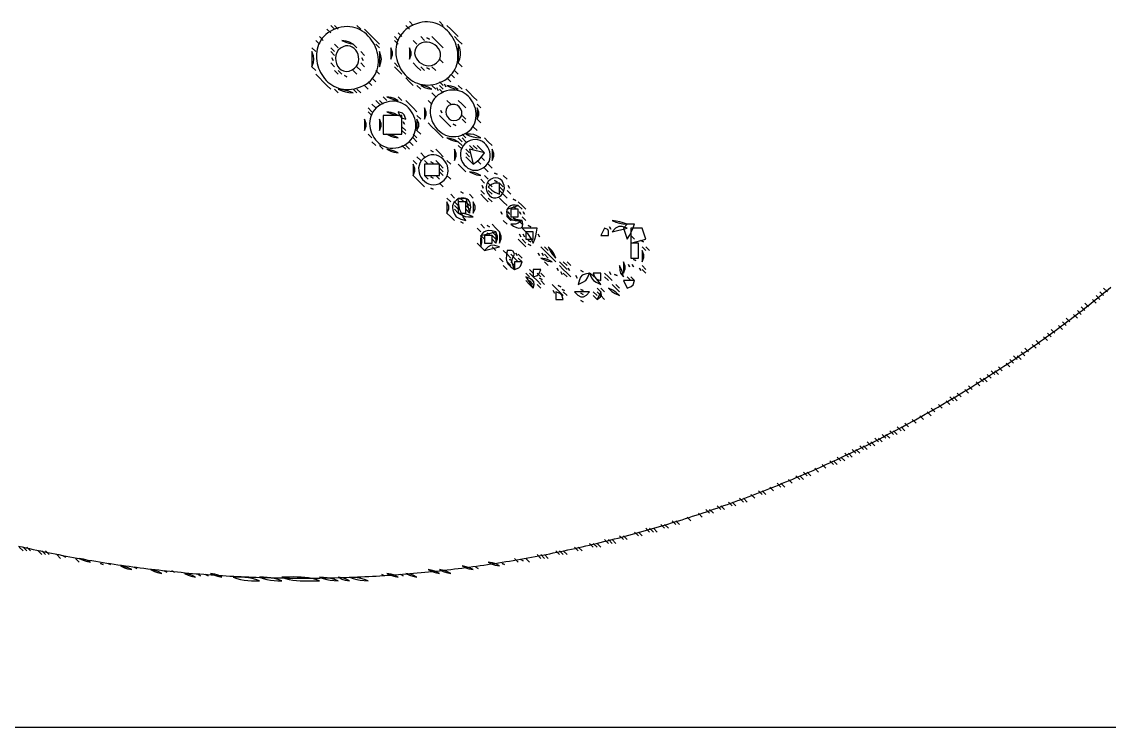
# Model space of a CAD drawing. Extents: x 0 to 750, y 0 to 750.
# Drawn here: x 305.7 to 595.5, y 0 to 188 of the extents above; entities that cross this region are included whole.
import ezdxf

# ---------------------------------------------------------------- set-up
doc = ezdxf.new("R2010")
doc.units = 0
for name, color, linetype in [('C18', 18, 'CONTINUOUS'), ('C19', 19, 'CONTINUOUS'), ('C250', 250, 'CONTINUOUS'), ('C251', 251, 'CONTINUOUS'), ('C252', 252, 'CONTINUOUS'), ('C253', 253, 'CONTINUOUS'), ('C254', 254, 'CONTINUOUS'), ('C27', 27, 'CONTINUOUS'), ('C28', 28, 'CONTINUOUS'), ('C29', 29, 'CONTINUOUS'), ('C37', 37, 'CONTINUOUS'), ('C39', 39, 'CONTINUOUS'), ('C47', 47, 'CONTINUOUS'), ('C49', 49, 'CONTINUOUS'), ('C59', 59, 'CONTINUOUS'), ('C7', 7, 'CONTINUOUS')]:
    doc.layers.add(name, color=color, linetype=linetype)

msp = doc.modelspace()

# ---------------------------------------------------------------- linework, layer by layer
at = {"layer": 'C18'}
for points in [[(417, 171), (418, 170), (417, 171)], [(429, 131), (429, 129), (431, 129), (431, 131), (429, 131)]]:
    msp.add_lwpolyline(points, dxfattribs=at)
at = {"layer": 'C19'}
for points in [[(439, 135), (437.9644, 134.3026), (437.2478, 134.0402), (436, 134), (436.743, 133.5002), (437.4892, 133.1579), (438.1736, 133.007), (438.7317, 133.0818), (439.0986, 133.4161), (439.2096, 134.0442), (439, 135)], [(450, 122), (451, 121), (450, 122)]]:
    msp.add_lwpolyline(points, dxfattribs=at)
at = {"layer": 'C250'}
for points in [[(405, 184), (406, 183), (405, 184)], [(413.666656, 183.666672), (414.3333, 183.3333), (413.6666, 183.6666)], [(383, 181), (384, 180), (383, 181)], [(388, 180), (389, 179), (388, 180)], [(401, 180), (401, 176), (401.3994, 177.1198), (401.5326, 178), (401.3994, 178.8801), (401, 180)], [(404, 181), (404, 178), (404.464, 179.123), (404.464, 179.8769), (404, 181)], [(388, 177), (389, 176), (388, 177)], [(396.333344, 178.333328), (396.6666, 177.6666), (396.3333, 178.3333)], [(417, 178), (418, 177), (417, 178)], [(384, 174), (385, 173), (384, 174)], [(394, 175), (395, 174), (394, 175)], [(405, 176), (406, 175), (405, 176)], [(412, 176), (413, 175), (412, 176)], [(421, 175), (422, 174), (421, 175)], [(418.333344, 171.333328), (418.6666, 170.6666), (418.3333, 171.3333)], [(395, 170), (396, 169), (395, 170)], [(397, 171), (398, 170), (397, 171)], [(411, 171), (412, 170), (411, 171)], [(415, 171), (416, 170), (415, 171)], [(415, 169), (416, 168), (415, 169)], [(422, 171), (423, 170), (422, 171)], [(399, 166), (400, 165), (399, 166)], [(406, 168), (407, 167), (406, 168)], [(408, 167), (409, 166), (408, 167)], [(420.26004, 165.940582), (419.5158, 165.655), (419.0174, 165.1877), (418.7458, 164.5955), (418.6821, 163.9356), (418.8073, 163.2651), (419.1026, 162.6409), (419.5491, 162.1204), (420.1276, 161.7604), (420.8195, 161.6181), (421.6057, 161.7507), (422.3097, 162.1442), (422.7467, 162.6946), (422.9396, 163.3423), (422.9116, 164.0279), (422.6854, 164.6918), (422.2842, 165.2745), (421.7309, 165.7165), (421.0485, 165.9583), (420.26, 165.9405)], [(419, 167), (420, 166), (419, 167)], [(403, 164), (404.01, 163.4922), (404.8544, 163.2187), (406, 163), (404.9899, 163.5077), (404.1454, 163.7812), (403, 164)], [(410, 165), (411, 164), (410, 165)], [(411, 163), (412, 162), (411, 163)], [(397, 162), (397, 159), (397.464, 160.123), (397.464, 160.8769), (397, 162)], [(401, 162), (401, 159), (401.464, 160.123), (401.464, 160.8769), (401, 162)], [(407, 160), (408, 159), (407, 160)], [(426, 160), (427, 159), (426, 160)], [(427, 162), (428, 161), (427, 162)], [(403, 158), (404.01, 157.4922), (404.8544, 157.2187), (406, 157), (404.9898, 157.5077), (404.1454, 157.7812), (403, 158)], [(429, 157), (430, 156), (429, 157)], [(403, 154), (404.01, 153.4922), (404.8544, 153.2187), (406, 153), (404.9899, 153.5077), (404.1454, 153.7812), (403, 154)], [(409, 156), (410, 155), (409, 156)], [(414.666656, 153.666672), (415.3333, 153.3333), (414.6666, 153.6666)], [(421, 154), (421, 151), (421.464, 152.123), (421.464, 152.8769), (421, 154)], [(428, 154), (429, 153), (428, 154)], [(430, 156), (431, 155), (430, 156)], [(410, 151), (411, 150), (410, 151)], [(424, 153), (425, 152), (424, 153)], [(427, 151), (428, 150), (427, 151)], [(428, 152), (429, 151), (428, 152)], [(423, 149), (424, 148), (423, 149)], [(425, 148), (426.01, 147.4922), (426.8544, 147.2187), (428, 147), (426.9899, 147.5077), (426.1455, 147.7812), (425, 148)], [(410, 147), (411, 146), (410, 147)], [(428, 146), (429, 145), (428, 146)], [(430, 145), (431, 144), (430, 145)], [(430, 144), (430.97, 143.1021), (431.7917, 142.5566), (433, 142), (433, 145), (431.7521, 144.9597), (431.0355, 144.6973), (430, 144)], [(431.666656, 147.666672), (432.3333, 147.3333), (431.6666, 147.6666)], [(414.666656, 143.666672), (415.3333, 143.3333), (414.6666, 143.6666)], [(422.666656, 142.666672), (423.3333, 142.3333), (422.6666, 142.6666)], [(435, 143), (436, 142), (435, 143)], [(420, 142), (421, 141), (420, 142)], [(425, 142), (426, 141), (425, 142)], [(429, 141), (430, 140), (429, 141)], [(434, 140), (435, 139), (434, 140)], [(424, 139), (425, 138), (424, 139)], [(433.333344, 137.333328), (433.6666, 136.6666), (433.3333, 137.3333)], [(431, 134), (432, 133), (431, 134)], [(462.333344, 133.333328), (462.6666, 132.6666), (462.3333, 133.3333)], [(427, 133), (428, 132), (427, 133)], [(431, 131), (432, 130), (431, 131)], [(472, 128), (473, 127), (472, 128)], [(433, 125), (434, 124), (433, 125)], [(434, 127), (435, 126), (434, 127)], [(435.666656, 124.666664), (436.3333, 124.3333), (435.6666, 124.6666)], [(436, 126), (437, 125), (436, 126)], [(447, 125), (448, 124), (447, 125)], [(468.666656, 124.666664), (469.3333, 124.3333), (468.6666, 124.6666)], [(434, 123), (435, 122), (434, 123)], [(436, 124), (437, 123), (436, 124)], [(441, 122), (442, 121), (441, 122)], [(445, 124), (446, 123), (445, 124)], [(448.333344, 122.333336), (448.6666, 121.6666), (448.3333, 122.3333)], [(450, 123), (451, 122), (450, 123)], [(471, 122), (472, 121), (471, 122)], [(440, 121), (441, 120), (440, 121)], [(440, 119), (441, 118), (440, 119)], [(444, 121), (445, 120), (444, 121)], [(444, 119), (445, 118), (444, 119)], [(453.333344, 120.333336), (453.6666, 119.6666), (453.3333, 120.3333)], [(463.666656, 120.666664), (464.3333, 120.3333), (463.6666, 120.6666)], [(466, 119), (467, 117), (468.124, 117.3973), (468.6025, 117.8758), (469, 119), (466, 119)], [(441, 118), (442, 117), (441, 118)], [(443, 118), (444, 117), (443, 118)], [(450, 116), (451, 115), (450, 116)], [(462, 117), (462.97, 116.1021), (463.7917, 115.5566), (465, 115), (464.0298, 115.8977), (463.2082, 116.4432), (462, 117)], [(464, 118), (465, 117), (464, 118)], [(593, 116), (594, 115), (593, 116)], [(458, 115), (459, 114), (458, 115)], [(588, 112), (589, 111), (588, 112)], [(580, 106), (581, 105), (580, 106)], [(576, 103), (577, 102), (576, 103)], [(558, 91), (559, 90), (558, 91)], [(548, 85), (549, 84), (548, 85)], [(539, 80), (540, 79), (539, 80)], [(541, 81), (542, 80), (541, 81)], [(521, 71), (522, 70), (521, 71)], [(512, 67), (513, 66), (512, 67)], [(507, 65), (508, 64), (507, 65)], [(497, 61), (498, 60), (497, 61)], [(502, 63), (503, 62), (502, 63)], [(494, 60), (495, 59), (494, 60)], [(476, 54), (477, 53), (476, 54)], [(479, 55), (480, 54), (479, 55)], [(461, 50), (462, 49), (461, 50)], [(465, 51), (466, 50), (465, 51)], [(469, 52), (470, 51), (469, 52)], [(307, 48), (308, 47), (307, 48)], [(448, 47), (449, 46), (448, 47)], [(457, 49), (458, 48), (457, 49)], [(316.666656, 45.666668), (317.3333, 45.3333), (316.6666, 45.6666)], [(321, 45), (322.01, 44.4921), (322.8544, 44.2187), (324, 44), (322.9899, 44.5077), (322.1455, 44.7812), (321, 45)], [(430, 44), (431.01, 43.4921), (431.8544, 43.2187), (433, 43), (431.9899, 43.5077), (431.1454, 43.7812), (430, 44)], [(437, 45), (438, 44), (437, 45)], [(443, 46), (444, 45), (443, 46)], [(335.666656, 42.666668), (336.3333, 42.3333), (335.6666, 42.6666)], [(343.666656, 41.666668), (344.3333, 41.3333), (343.6666, 41.6666)], [(354.666656, 40.666668), (355.3333, 40.3333), (354.6666, 40.6666)], [(403, 41), (404.01, 40.4921), (404.8544, 40.2187), (406, 40), (404.9899, 40.5077), (404.1454, 40.7812), (403, 41)], [(423, 43), (424.01, 42.4921), (424.8544, 42.2187), (426, 42), (424.9899, 42.5077), (424.1454, 42.7812), (423, 43)]]:
    msp.add_lwpolyline(points, dxfattribs=at)
at = {"layer": 'C251'}
for points in [[(397, 186), (398, 185), (397, 186)], [(409, 188), (410, 187), (409, 188)], [(419, 187), (420, 186), (419, 187)], [(420, 186), (421, 185), (420, 186)], [(384, 183), (385, 182), (384, 183)], [(412, 184), (413, 183), (412, 184)], [(409, 181), (409, 178), (409.464, 179.123), (409.464, 179.8769), (409, 181)], [(417, 182), (418, 181), (417, 182)], [(415, 176), (416, 175), (415, 176)], [(420, 174), (421, 173), (420, 174)], [(399, 173), (400, 172), (399, 173)], [(409, 172), (410, 171), (409, 172)], [(419, 173), (420, 172), (419, 173)], [(387, 171), (388, 170), (387, 171)], [(389, 170), (390, 169), (389, 170)], [(424, 170), (425, 169), (424, 170)], [(403, 168), (404.01, 167.4922), (404.8544, 167.2187), (406, 167), (404.9899, 167.5077), (404.1454, 167.7812), (403, 168)], [(409, 166), (410, 165), (409, 166)], [(426, 168), (427, 167), (426, 168)], [(427, 166), (428, 165), (427, 166)], [(417.333344, 164.333328), (417.6666, 163.6666), (417.3333, 164.3333)], [(414, 161), (415, 160), (414, 161)], [(420.666656, 160.666672), (421.3333, 160.3333), (420.6666, 160.6666)], [(417, 158), (418, 157), (417, 158)], [(425, 155), (426, 154), (425, 155)], [(427, 155), (428, 154), (427, 155)], [(431, 154), (431, 151), (431.464, 152.123), (431.464, 152.8769), (431, 154)], [(424, 152), (425, 151), (424, 152)], [(425, 151), (426, 150), (425, 151)], [(429, 149), (430, 148), (429, 149)], [(430, 150), (431, 149), (430, 150)], [(430, 143), (431, 142), (430, 143)], [(433, 144), (434, 143), (433, 144)], [(435.333344, 144.333328), (435.6666, 143.6666), (435.3333, 144.3333)], [(421, 140), (422, 139), (421, 140)], [(422, 140), (422, 137), (424, 137), (424, 140), (422, 140)], [(435.333344, 137.333328), (435.6666, 136.6666), (435.3333, 137.3333)], [(436, 138), (436, 136), (438, 136), (438, 138), (436, 138)], [(440.666656, 133.666672), (441.3333, 133.3333), (440.6666, 133.6666)], [(443.333344, 131.333328), (443.6666, 130.6666), (443.3333, 131.3333)], [(468, 131), (469, 130), (468, 131)], [(428, 128), (429, 127), (428, 128)], [(431, 128), (432, 127), (431, 128)], [(470.666656, 129.666672), (471.3333, 129.3333), (470.6666, 129.6666)], [(437, 125), (438, 124), (437, 125)], [(443.333344, 126.333336), (443.6666, 125.6666), (443.3333, 126.3333)], [(446, 126), (447, 125), (446, 126)], [(471, 127), (471, 124), (471.464, 125.123), (471.464, 125.8769), (471, 127)], [(442, 122), (442, 120), (443.124, 120.3973), (443.6025, 120.8758), (444, 122), (442, 122)], [(449, 124), (450, 123), (449, 124)], [(465, 123), (465.0333, 121.7283), (465.2679, 121.0112), (466, 120), (465.7812, 121.1455), (465.5077, 121.9899), (465, 123)], [(451, 121), (452, 120), (451, 121)], [(454.666656, 121.666664), (455.3333, 121.3333), (454.6666, 121.6666)], [(457, 121), (457.5494, 119.7617), (458.0408, 119.0408), (458.7617, 118.5494), (460, 118), (459.2705, 118.928), (458.6324, 119.6324), (457.928, 120.2705), (457, 121)], [(461, 120), (462, 119), (461, 120)], [(462.333344, 121.333336), (462.6666, 120.6666), (462.3333, 121.3333)], [(448, 116), (448, 114), (450, 114), (449.6025, 115.124), (449.1241, 115.6025), (448, 116)], [(449.666656, 116.666664), (450.3333, 116.3333), (449.6666, 116.6666)], [(453, 116), (453.864, 115.1298), (454.632, 114.6947), (455.3679, 114.6947), (456.1359, 115.1298), (457, 116), (453, 116)], [(460, 115), (461, 114), (460, 115)], [(592, 115), (593, 114), (592, 115)], [(587, 111), (588, 110), (587, 111)], [(583, 108), (584, 107), (583, 108)], [(579, 105), (580, 104), (579, 105)], [(572, 100), (573, 99), (572, 100)], [(566, 96), (567, 95), (566, 96)], [(569, 98), (570, 97), (569, 98)], [(563, 94), (564, 93), (563, 94)], [(560, 92), (561, 91), (560, 92)], [(555, 89), (556, 88), (555, 89)], [(550, 86), (551, 85), (550, 86)], [(543, 82), (544, 81), (543, 82)], [(519, 70), (520, 69), (519, 70)], [(517, 69), (518, 68), (517, 69)], [(505, 64), (506, 63), (505, 64)], [(510, 66), (511, 65), (510, 66)], [(500, 62), (501, 61), (500, 62)], [(489, 58), (490, 57), (489, 58)], [(483, 56), (484, 55), (483, 56)], [(486, 57), (487, 56), (486, 57)], [(473, 53), (474, 52), (473, 53)], [(462, 50), (463, 49), (462, 50)], [(311, 47), (312, 46), (311, 47)], [(453, 48), (454, 47), (453, 48)], [(352.666656, 40.666668), (353.3333, 40.3333), (352.6666, 40.6666)], [(369, 40), (370.0005, 39.6256), (370.9669, 39.3626), (371.9247, 39.1898), (372.8992, 39.0859), (373.9158, 39.0297), (375, 39), (373.9994, 39.3743), (373.033, 39.6372), (372.0752, 39.81), (371.1007, 39.9139), (370.0841, 39.9702), (369, 40)], [(375, 40), (375.9564, 39.6494), (376.9268, 39.3863), (377.9096, 39.1986), (378.9031, 39.0746), (379.9057, 39.0023), (380.9159, 38.9698), (381.932, 38.9652), (382.9524, 38.9766), (383.9756, 38.9922), (385, 39), (384.0435, 39.3505), (383.073, 39.6136), (382.0903, 39.8012), (381.0968, 39.9252), (380.0941, 39.9975), (379.0839, 40.03), (378.0678, 40.0346), (377.0474, 40.0232), (376.0242, 40.0077), (375, 40)], [(385, 40), (386.0107, 39.6052), (386.9585, 39.3366), (387.901, 39.1654), (388.8956, 39.0628), (390, 39), (388.9892, 39.3946), (388.0414, 39.6632), (387.0989, 39.8344), (386.1043, 39.9371), (385, 40)]]:
    msp.add_lwpolyline(points, dxfattribs=at)
at = {"layer": 'C252'}
for points in [[(387, 186), (388, 185), (387, 186)], [(389, 187), (390, 186), (389, 187)], [(395, 187), (396, 186), (395, 187)], [(391, 183), (392.01, 182.4921), (392.8545, 182.2186), (394, 182), (392.9899, 182.5077), (392.1454, 182.7812), (391, 183)], [(399, 184), (400, 183), (399, 184)], [(415, 184), (416, 183), (415, 184)], [(383, 180), (383, 176), (383.3994, 177.1198), (383.5326, 178), (383.3994, 178.8801), (383, 180)], [(396, 180), (397, 179), (396, 180)], [(396, 177), (397, 176), (396, 177)], [(410, 177), (411, 176), (410, 177)], [(400, 175), (401, 174), (400, 175)], [(398, 172), (399, 171), (398, 172)], [(412, 171), (413.01, 170.4921), (413.8545, 170.2186), (415, 170), (413.9899, 170.5077), (413.1454, 170.7812), (412, 171)], [(419, 171), (420.01, 170.4922), (420.8544, 170.2187), (422, 170), (420.9899, 170.5077), (420.1454, 170.7812), (419, 171)], [(414, 167), (415, 166), (414, 167)], [(422, 167), (423, 166), (422, 167)], [(423, 166), (424, 165), (423, 166)], [(417, 163), (418, 162), (417, 163)], [(427, 165), (427, 162), (427.464, 163.123), (427.464, 163.8769), (427, 165)], [(411, 162), (411, 159), (411.464, 160.123), (411.464, 160.8769), (411, 162)], [(419, 161), (420, 160), (419, 161)], [(398, 158), (399, 157), (398, 158)], [(423, 158), (424, 157), (423, 158)], [(401, 155), (402, 154), (401, 155)], [(424, 154), (425, 153), (424, 154)], [(425, 154), (426, 150), (426.9281, 150.7294), (427.6324, 151.3675), (428.2705, 152.0718), (429, 153), (425, 154)], [(412, 153), (413, 152), (412, 153)], [(416, 151), (417, 150), (416, 151)], [(419, 151), (420, 150), (419, 151)], [(417, 149), (418, 148), (417, 149)], [(412, 145), (413, 144), (412, 145)], [(419, 147), (420, 146), (419, 147)], [(429, 147), (430, 146), (429, 147)], [(433, 145), (434, 144), (433, 145)], [(424, 140), (425, 139), (424, 140)], [(426, 140), (426, 137), (426.464, 138.123), (426.464, 138.8769), (426, 140)], [(433, 141), (434, 140), (433, 141)], [(421, 138), (422, 137), (421, 138)], [(436.666656, 138.666672), (437.3333, 138.3333), (436.6666, 138.6666)], [(429.666656, 133.666672), (430.3333, 133.3333), (429.6666, 133.6666)], [(439, 136), (440, 135), (439, 136)], [(428, 131), (429, 130), (428, 131)], [(432, 133), (433, 132), (432, 133)], [(438.333344, 131.333328), (438.6666, 130.6666), (438.3333, 131.3333)], [(427, 129), (428, 128), (427, 129)], [(431, 130), (432, 129), (431, 130)], [(440.666656, 128.666672), (441.3333, 128.3333), (440.6666, 128.6666)], [(444, 128), (445, 127), (444, 128)], [(471, 128), (472, 127), (471, 128)], [(435, 126), (436, 125), (435, 126)], [(438, 126), (439, 125), (438, 126)], [(445, 126), (446, 125), (445, 126)], [(435, 124), (436, 123), (435, 124)], [(450, 124), (451, 123), (450, 124)], [(467.333344, 123.333336), (467.6666, 122.6666), (467.3333, 123.3333)], [(470.333344, 122.333336), (470.6666, 121.6666), (470.3333, 122.3333)], [(440, 120), (442, 117), (442.2518, 117.9958), (442.1722, 118.6728), (441.7668, 119.1518), (441.0409, 119.5539), (440, 120)], [(442, 120), (443, 119), (442, 120)], [(443.666656, 119.666664), (444.3333, 119.3333), (443.6666, 119.6666)], [(454, 118), (455.2381, 118.5494), (455.959, 119.0408), (456.4504, 119.7617), (457, 121), (455.8264, 120.7296), (455.0615, 120.4163), (454.5835, 119.9382), (454.2702, 119.1734), (454, 118)], [(461, 121), (462, 120), (461, 121)], [(462, 120), (463, 119), (462, 120)], [(467, 120), (468, 119), (467, 120)], [(447, 118), (448, 117), (447, 118)], [(458, 116), (459, 115), (458, 116)], [(459, 117), (460, 116), (459, 117)], [(463, 118), (464, 117), (463, 118)], [(454.666656, 113.666664), (455.3333, 113.3333), (454.6666, 113.6666)], [(575, 102), (576, 101), (575, 102)], [(552, 87), (553, 86), (552, 87)], [(545, 83), (546, 82), (545, 83)], [(532, 76), (533, 75), (532, 76)], [(528, 74), (529, 73), (528, 74)], [(530, 75), (531, 74), (530, 75)], [(515, 68), (516, 67), (515, 68)], [(508, 65), (509, 64), (508, 65)], [(503, 63), (504, 62), (503, 63)], [(492, 59), (493, 58), (492, 59)], [(495, 60), (496, 59), (495, 60)], [(477, 54), (478, 53), (477, 54)], [(480, 55), (481, 54), (480, 55)], [(466, 51), (467, 50), (466, 51)], [(470, 52), (471, 51), (470, 52)], [(306, 48), (307, 47), (306, 48)], [(449, 47), (450, 46), (449, 47)], [(454, 48), (455, 47), (454, 48)], [(458, 49), (459, 48), (458, 49)], [(326.666656, 43.666668), (327.3333, 43.3333), (326.6666, 43.6666)], [(438.666656, 44.666668), (439.3333, 44.3333), (438.6666, 44.6666)], [(444, 46), (445, 45), (444, 46)], [(406.666656, 40.666668), (407.3333, 40.3333), (406.6666, 40.6666)], [(417, 42), (418.01, 41.4921), (418.8544, 41.2187), (420, 41), (418.99, 41.5077), (418.1455, 41.7812), (417, 42)], [(390, 40), (391.01, 39.4921), (391.8544, 39.2187), (393, 39), (391.9899, 39.5077), (391.1454, 39.7812), (390, 40)]]:
    msp.add_lwpolyline(points, dxfattribs=at)
at = {"layer": 'C253'}
for points in [[(408, 187), (409, 186), (408, 187)], [(417, 188), (418, 187), (417, 188)], [(385, 184), (386, 183), (385, 184)], [(398, 185), (399, 184), (398, 185)], [(405, 183), (406, 182), (405, 183)], [(406, 185), (407, 184), (406, 185)], [(410, 183), (411, 182), (410, 183)], [(389, 182), (390, 181), (389, 182)], [(390.599518, 180.929016), (390.0114, 180.3844), (389.6031, 179.7439), (389.3632, 179.0383), (389.2802, 178.2982), (389.3425, 177.5541), (389.5389, 176.8368), (389.8577, 176.1767), (390.2875, 175.6047), (390.8168, 175.1512), (391.4343, 174.8469), (392.1284, 174.7225), (392.8876, 174.8086), (393.7006, 175.1358), (394.3585, 175.587), (394.8555, 176.1156), (395.2019, 176.7023), (395.4076, 177.3281), (395.4829, 177.9738), (395.4379, 178.6204), (395.2827, 179.2487), (395.0275, 179.8396), (394.6823, 180.3741), (394.2573, 180.833), (393.7627, 181.1971), (393.2086, 181.4475), (392.605, 181.565), (391.9623, 181.5305), (391.2903, 181.3248), (390.5995, 180.929)], [(400, 182), (401, 181), (400, 182)], [(411.607239, 181.953705), (410.9973, 181.3904), (410.5985, 180.7841), (410.3923, 180.1526), (410.3602, 179.5135), (410.484, 178.8845), (410.7451, 178.2831), (411.1251, 177.7271), (411.6058, 177.2341), (412.1685, 176.8219), (412.795, 176.5079), (413.4668, 176.31), (414.1656, 176.2457), (414.8728, 176.3328), (415.5701, 176.5889), (416.2392, 177.0316)], [(416.2391, 177.0316), (416.8082, 177.6311), (417.1537, 178.2677), (417.2968, 178.9226), (417.2588, 179.5769), (417.0611, 180.2118), (416.7249, 180.8086), (416.2715, 181.3484), (415.7223, 181.8125), (415.0985, 182.1821), (414.4215, 182.4382), (413.7126, 182.5623), (412.993, 182.5354), (412.2841, 182.3388), (411.6072, 181.9537)], [(422, 182), (422, 177), (422.3983, 178.1047), (422.5975, 179.0523), (422.5975, 179.9475), (422.3983, 180.8952), (422, 182)], [(405, 177), (406, 176), (405, 177)], [(389, 175), (390, 174), (389, 175)], [(406, 175), (407, 174), (406, 175)], [(411, 176), (412, 175), (411, 176)], [(385, 173), (386, 172), (385, 173)], [(386, 172), (387, 171), (386, 172)], [(391.666656, 173.666672), (392.3333, 173.3333), (391.6666, 173.6666)], [(417, 172), (418, 171), (417, 172)], [(394, 170), (395, 169), (394, 170)], [(425, 169), (426, 168), (425, 169)], [(401, 167), (402, 166), (401, 167)], [(398, 164), (399, 163), (398, 164)], [(406, 164), (406.3973, 162.8758), (406.8758, 162.3973), (408, 162), (407.6025, 163.124), (407.1241, 163.6025), (406, 164)], [(415, 160), (416, 159), (415, 160)], [(423, 162), (424, 161), (423, 162)], [(416, 159), (417, 158), (416, 159)], [(407, 155), (408, 154), (407, 155)], [(411, 152), (412, 151), (411, 152)], [(417, 153), (418, 152), (417, 153)], [(410, 150), (410, 147), (410.464, 148.123), (410.464, 148.8769), (410, 150)], [(413, 150), (413, 147), (417, 147), (417, 150), (413, 150)], [(411, 146), (412, 145), (411, 146)], [(416, 147), (417, 146), (416, 147)], [(417, 145), (418, 144), (417, 145)], [(431.666656, 145.666672), (432.3333, 145.3333), (431.6666, 145.6666)], [(428, 143), (429, 142), (428, 143)], [(419, 140), (419, 137), (419.464, 138.123), (419.464, 138.8769), (419, 140)], [(422.666656, 140.666672), (423.3333, 140.3333), (422.6666, 140.6666)], [(434, 142), (435, 141), (434, 142)], [(424, 138), (425, 137), (424, 138)], [(438.333344, 137.333328), (438.6666, 136.6666), (438.3333, 137.3333)], [(439, 139), (440, 138), (439, 139)], [(436.666656, 135.666672), (437.3333, 135.3333), (436.6666, 135.6666)], [(438, 135), (439, 134), (438, 135)], [(431, 132), (432, 131), (431, 132)], [(446, 128), (446.5566, 126.7917), (447.1021, 125.97), (448, 125), (447.4432, 126.2082), (446.8978, 127.0298), (446, 128)], [(444, 125), (445.01, 124.4921), (445.8544, 124.2187), (447, 124), (445.9899, 124.5077), (445.1454, 124.7812), (444, 125)], [(444.333344, 126.333336), (444.6666, 125.6666), (444.3333, 126.3333)], [(437, 124), (437, 122), (438.124, 122.3973), (438.6025, 122.8758), (439, 124), (437, 124)], [(449.333344, 121.333336), (449.6666, 120.6666), (449.3333, 121.3333)], [(458, 121), (458.3973, 119.8758), (458.8758, 119.3973), (460, 119), (460, 121), (458, 121)], [(447.333344, 116.333336), (447.6666, 115.6666), (447.3333, 116.3333)], [(460, 116), (459, 114), (459.9075, 114.6599), (460.1955, 115.1167), (460, 116)], [(464, 117), (465, 116), (464, 117)], [(454.666656, 115.666664), (455.3333, 115.3333), (454.6666, 115.6666)], [(591, 114), (592, 113), (591, 114)], [(586, 110), (587, 109), (586, 110)], [(582, 107), (583, 106), (582, 107)], [(578, 104), (579, 103), (578, 104)], [(568, 97), (569, 96), (568, 97)], [(565, 95), (566, 94), (565, 95)], [(557, 90), (558, 89), (557, 90)], [(547, 84), (548, 83), (547, 84)], [(538, 79), (539, 78), (538, 79)], [(534, 77), (535, 76), (534, 77)], [(536, 78), (537, 77), (536, 78)], [(526, 73), (527, 72), (526, 73)], [(522, 71), (523, 70), (522, 71)], [(524, 72), (525, 71), (524, 72)], [(513, 67), (514, 66), (513, 67)], [(498, 61), (499, 60), (498, 61)], [(474, 53), (475, 52), (474, 53)], [(463, 50), (464, 49), (463, 50)], [(310, 47), (311, 46), (310, 47)], [(450, 47), (451, 46), (450, 47)], [(315, 46), (316, 45), (315, 46)], [(320, 45), (321, 44), (320, 45)], [(433.666656, 43.666668), (434.3333, 43.3333), (433.6666, 43.6666)], [(445, 46), (446, 45), (445, 46)], [(332, 43), (333.01, 42.4921), (333.8544, 42.2187), (335, 42), (333.9899, 42.5077), (333.1454, 42.7812), (332, 43)], [(340, 42), (341.01, 41.4921), (341.8544, 41.2187), (343, 41), (341.9899, 41.5077), (341.1454, 41.7812), (340, 42)], [(349, 41), (350.01, 40.4921), (350.8544, 40.2187), (352, 40), (350.9899, 40.5077), (350.1454, 40.7812), (349, 41)], [(408, 41), (409.01, 40.4921), (409.8544, 40.2187), (411, 40), (409.99, 40.5077), (409.1455, 40.7812), (408, 41)], [(426.666656, 42.666668), (427.3333, 42.3333), (426.6666, 42.6666)], [(362, 40), (362.9883, 39.6355), (363.9624, 39.3744), (364.933, 39.1989), (365.9112, 39.0914), (366.9077, 39.0341), (367.9337, 39.0096), (369, 39), (368.0115, 39.3643), (367.0374, 39.6255), (366.0667, 39.8009), (365.0886, 39.9085), (364.0921, 39.9657), (363.0661, 39.9903), (362, 40)]]:
    msp.add_lwpolyline(points, dxfattribs=at)
at = {"layer": 'C254'}
for points in [[(421, 184), (422, 183), (421, 184)], [(388, 181), (389, 180), (388, 181)], [(408, 173), (409, 172), (408, 173)], [(390, 170), (391.0233, 169.58), (391.9327, 169.3091), (392.8758, 169.1336), (394, 169), (392.9765, 169.4198), (392.0671, 169.6908), (391.1241, 169.8663), (390, 170)], [(417, 170), (418, 169), (417, 170)], [(407, 159), (408, 158), (407, 159)], [(410, 158), (411, 157), (410, 158)], [(422, 155), (423, 154), (422, 155)], [(413, 151), (414, 150), (413, 151)], [(417, 150), (418, 149), (417, 150)], [(417, 148), (418, 147), (417, 148)], [(413, 147), (414, 146), (413, 147)], [(428.333344, 144.333328), (428.6666, 143.6666), (428.3333, 144.3333)], [(433, 143), (434, 142), (433, 143)], [(430, 141), (431, 140), (430, 141)], [(438, 140), (439, 139), (438, 140)], [(422, 137), (423.0659, 136.3941), (423.8747, 136.0888), (424.7462, 135.989), (426, 136), (424.9766, 136.4198), (424.0672, 136.6908), (423.1241, 136.8663), (422, 137)], [(439, 133), (439.7712, 132.2328), (440.4243, 131.5111), (440.9919, 130.773), (441.5063, 129.9566), (442, 129), (442.4199, 130.0233), (442.6908, 130.9327), (442.8663, 131.8757), (443, 133), (439, 133)], [(439.333344, 131.333328), (439.6666, 130.6666), (439.3333, 131.3333)], [(429, 127), (433, 128), (431.7091, 128.3933), (430.7591, 128.4024), (429.9296, 127.9603), (429, 127)], [(440.666656, 129.666672), (441.3333, 129.3333), (440.6666, 129.6666)], [(445, 128), (446, 127), (445, 128)], [(437.333344, 126.333336), (437.6666, 125.6666), (437.3333, 126.3333)], [(438, 125), (439, 124), (438, 125)], [(449, 123), (450, 122), (449, 123)], [(451.333344, 122.333336), (451.6666, 121.6666), (451.3333, 122.3333)], [(441, 121), (442, 120), (441, 121)], [(441, 119), (442, 118), (441, 119)], [(443, 121), (444, 120), (443, 121)], [(443, 119), (444, 118), (443, 119)], [(450, 121), (451, 120), (450, 121)], [(448.666656, 117.666664), (449.3333, 117.3333), (448.6666, 117.6666)], [(449, 116), (450, 115), (449, 116)], [(571, 99), (572, 98), (571, 99)], [(562, 93), (563, 92), (562, 93)], [(554, 88), (555, 87), (554, 88)], [(540, 80), (541, 79), (540, 80)], [(305, 48), (306, 47), (305, 48)], [(459, 49), (460, 48), (459, 49)], [(440, 45), (441, 44), (440, 45)], [(393, 40), (394.0107, 39.6052), (394.9585, 39.3366), (395.9009, 39.1654), (396.8956, 39.0628), (398, 39), (396.9892, 39.3946), (396.0414, 39.6632), (395.0989, 39.8344), (394.1043, 39.9371), (393, 40)]]:
    msp.add_lwpolyline(points, dxfattribs=at)
at = {"layer": 'C27'}
for points in [[(394, 182), (395, 181), (394, 182)], [(402, 168), (403, 167), (402, 168)], [(408, 155), (409, 154), (408, 155)], [(416, 154), (417, 153), (416, 154)], [(466, 124), (466, 121), (466.464, 122.123), (466.464, 122.8769), (466, 124)], [(471, 123), (472, 122), (471, 123)], [(468, 120), (469, 119), (468, 120)], [(594, 117), (595, 116), (594, 117)], [(514, 68), (515, 67), (514, 68)], [(491, 59), (492, 58), (491, 59)], [(472, 53), (473, 52), (472, 53)]]:
    msp.add_lwpolyline(points, dxfattribs=at)
at = {"layer": 'C28'}
for points in [[(422, 157), (423, 156), (422, 157)], [(440, 132), (440, 130), (442, 130), (442, 132), (440, 132)], [(448, 117), (449, 116), (448, 117)]]:
    msp.add_lwpolyline(points, dxfattribs=at)
at = {"layer": 'C29'}
msp.add_lwpolyline([(422.666656, 134.666672), (423.3333, 134.3333), (422.6666, 134.6666)], dxfattribs=at)
at = {"layer": 'C37'}
for points in [[(388, 187), (389, 186), (388, 187)], [(400, 183), (401, 182), (400, 183)], [(383, 176), (384, 175), (383, 176)], [(416.333344, 170.333328), (416.6666, 169.6666), (416.3333, 170.3333)], [(400, 167), (401, 166), (400, 167)], [(402, 163), (402, 158), (407, 158), (407, 163), (402, 163)], [(413, 165), (413, 162), (413.464, 163.123), (413.464, 163.8769), (413, 165)], [(423, 163), (424, 162), (423, 163)], [(418, 162), (419, 161), (418, 162)], [(410, 157), (411, 156), (410, 157)], [(411, 159), (412, 158), (411, 159)], [(422, 156), (423, 155), (422, 156)], [(426, 155), (427, 154), (426, 155)], [(414.666656, 150.666672), (415.3333, 150.3333), (414.6666, 150.6666)], [(419, 141), (420, 140), (419, 141)], [(428, 142), (429, 141), (428, 142)], [(436.666656, 140.666672), (437.3333, 140.3333), (436.6666, 140.6666)], [(428, 134), (429, 133), (428, 134)], [(463, 135), (464.0233, 134.58), (464.9328, 134.3091), (465.8758, 134.1336), (467, 134), (465.9765, 134.4198), (465.0671, 134.6908), (464.1241, 134.8663), (463, 135)], [(467, 134), (466, 133), (467, 130), (467.6131, 130.9863), (468.1182, 131.9311), (468.5641, 132.9103), (469, 134), (467, 134)], [(433, 132), (433, 129), (433.464, 130.123), (433.464, 130.8769), (433, 132)], [(438, 130), (439, 129), (438, 130)], [(439, 129), (440, 128), (439, 129)], [(451, 124), (452, 123), (451, 124)], [(468.333344, 123.333336), (468.6666, 122.6666), (468.3333, 123.3333)], [(304.7923, 48.2502), (305.7657, 48.0297), (306.7399, 47.8122), (307.7147, 47.5975), (308.6903, 47.3856), (309.6666, 47.1767), (310.6436, 46.9705), (311.6213, 46.7673), (312.5997, 46.567), (313.5787, 46.3695), (314.5584, 46.1748), (315.5387, 45.9831), (316.5197, 45.7942), (317.5012, 45.6082), (318.4834, 45.4251), (319.4663, 45.2449), (320.4496, 45.0675), (321.4336, 44.893), (322.4182, 44.7214), (323.4033, 44.5527), (324.389, 44.3869), (325.3752, 44.2239), (326.3619, 44.0638), (327.3492, 43.9066), (328.337, 43.7524), (329.3253, 43.6009), (330.314, 43.4524), (331.3033, 43.3068), (332.293, 43.1641), (333.2832, 43.0242), (334.2738, 42.8873), (335.2649, 42.7532), (336.2564, 42.622), (337.2483, 42.4938), (338.2406, 42.3684), (339.2333, 42.2459), (340.2264, 42.1263), (341.2199, 42.0097), (342.2138, 41.8959), (343.208, 41.785), (344.2026, 41.6771), (345.1975, 41.572), (346.1927, 41.4698), (347.1882, 41.3706), (348.1841, 41.2742), (349.1802, 41.1808), (350.1766, 41.0903), (351.1733, 41.0027), (352.1703, 40.918), (353.1675, 40.8362), (354.165, 40.7573), (355.1626, 40.6813), (356.1606, 40.6083), (357.1587, 40.5381), (358.157, 40.4709), (359.1555, 40.4066), (360.1542, 40.3453), (361.1531, 40.2868), (362.1522, 40.2313), (363.1514, 40.1787), (364.1507, 40.129), (365.1501, 40.0822), (366.1497, 40.0384), (367.1494, 39.9975), (368.1492, 39.9595), (369.1491, 39.9244), (370.149, 39.8923), (371.1491, 39.8631), (372.1491, 39.8369), (373.1493, 39.8135), (374.1494, 39.7931), (375.1496, 39.7757), (376.1498, 39.7612), (377.1501, 39.7496), (378.1503, 39.7409), (379.1505, 39.7352), (380.1507, 39.7324), (381.1508, 39.7326), (382.1509, 39.7357), (383.1509, 39.7418), (384.1509, 39.7508), (385.1508, 39.7627), (386.1506, 39.7776), (387.1504, 39.7955), (388.15, 39.8163), (389.1495, 39.84), (390.1488, 39.8667), (391.1481, 39.8963), (392.1472, 39.9289), (393.1461, 39.9645), (394.1449, 40.003), (395.1434, 40.0444), (396.1418, 40.0888), (397.14, 40.1362), (398.138, 40.1865), (399.1358, 40.2398), (400.1333, 40.2961), (401.1306, 40.3553), (402.1276, 40.4175), (403.1244, 40.4826), (404.1209, 40.5507), (405.1171, 40.6218), (406.1131, 40.6958), (407.1087, 40.7728), (408.104, 40.8528), (409.099, 40.9357), (410.0937, 41.0216), (411.088, 41.1105), (412.082, 41.2024), (413.0756, 41.2972), (414.0688, 41.395), (415.0617, 41.4958), (416.0541, 41.5995), (417.0462, 41.7063), (418.0378, 41.816), (419.029, 41.9287), (420.0198, 42.0444), (421.0101, 42.163), (422, 42.2847), (422.9812, 42.4082), (423.962, 42.5347), (424.9423, 42.664), (425.922, 42.7963), (426.9012, 42.9314), (427.8799, 43.0694), (428.858, 43.2103), (429.8356, 43.3541), (430.8127, 43.5007), (431.7891, 43.6502), (432.765, 43.8026), (433.7404, 43.9578), (434.7151, 44.1159), (435.6893, 44.2769), (436.6629, 44.4406), (437.6358, 44.6073), (438.6082, 44.7768), (439.58, 44.9491), (440.5511, 45.1243), (441.5216, 45.3023), (442.4915, 45.4832), (443.4607, 45.6668), (444.4293, 45.8533), (445.3973, 46.0427), (446.3646, 46.2348), (447.3312, 46.4298), (448.2972, 46.6275), (449.2625, 46.8281), (450.2271, 47.0315), (451.191, 47.2377), (452.1542, 47.4467), (453.1168, 47.6585), (454.0786, 47.8731), (455.0397, 48.0905), (456.0001, 48.3107), (456.9597, 48.5336), (457.9186, 48.7594), (458.8768, 48.9879), (459.8343, 49.2192), (460.791, 49.4532), (461.7469, 49.6901), (462.7021, 49.9297), (463.6564, 50.172), (464.6101, 50.4172), (465.5629, 50.665), (466.5149, 50.9157), (467.4662, 51.169), (468.4166, 51.4252), (469.3663, 51.684), (470.3151, 51.9457), (471.2631, 52.21), (472.2102, 52.4771), (473.1566, 52.7469), (474.1021, 53.0194), (475.0467, 53.2947), (475.9905, 53.5727), (476.9334, 53.8534), (477.8755, 54.1368), (478.8167, 54.4229), (479.757, 54.7118), (480.6964, 55.0033), (481.6349, 55.2976), (482.5726, 55.5945), (483.5093, 55.8941), (484.4451, 56.1965), (485.38, 56.5015), (486.314, 56.8092), (487.247, 57.1196), (488.1791, 57.4327), (489.1103, 57.7484), (490.0405, 58.0668), (490.9697, 58.3879), (491.898, 58.7117), (492.8254, 59.0381), (493.7517, 59.3671), (494.6771, 59.6989), (495.6015, 60.0333), (496.5248, 60.3703), (497.4472, 60.71), (498.3686, 61.0523), (499.289, 61.3973), (500.2083, 61.7449), (501.1266, 62.0951), (502.0439, 62.448), (502.9602, 62.8035), (503.8754, 63.1616), (504.7895, 63.5224), (505.7026, 63.8857), (506.6146, 64.2517), (507.5256, 64.6203), (508.4355, 64.9915), (509.3443, 65.3653), (510.252, 65.7417), (511.1586, 66.1207), (512.0641, 66.5023), (512.9685, 66.8865), (513.8718, 67.2733), (514.7739, 67.6627), (515.6749, 68.0546), (516.5748, 68.4492), (517.4736, 68.8463), (518.3712, 69.246), (519.2677, 69.6482), (520.1629, 70.053), (521.0571, 70.4604), (521.95, 70.8704), (522.8418, 71.2829), (523.7324, 71.6979), (524.6218, 72.1156), (525.51, 72.5357), (526.397, 72.9584), (527.2828, 73.3837), (528.1673, 73.8114), (529.0507, 74.2418), (529.9328, 74.6746), (530.8136, 75.11), (531.6933, 75.5479), (532.5716, 75.9883), (533.4488, 76.4313), (534.3246, 76.8767), (535.1992, 77.3247), (536.0725, 77.7752), (536.9446, 78.2282), (537.8153, 78.6837), (538.6848, 79.1417), (539.5529, 79.6021), (540.4198, 80.0651), (541.2853, 80.5306), (542.1495, 80.9986), (543.0124, 81.469), (543.874, 81.9419), (544.7342, 82.4173), (545.5931, 82.8952), (546.4506, 83.3756), (547.3067, 83.8584), (548.1615, 84.3436), (549.015, 84.8314), (549.867, 85.3216), (550.7177, 85.8142), (551.5669, 86.3093), (552.4148, 86.8069), (553.2613, 87.3069), (554.1064, 87.8093), (554.95, 88.3142), (555.7923, 88.8215), (556.6331, 89.3313), (557.4724, 89.8434), (558.3103, 90.3581), (559.1468, 90.8751), (559.9819, 91.3945), (560.8154, 91.9164), (561.6475, 92.4407), (562.4781, 92.9673), (563.3073, 93.4964), (564.135, 94.0279), (564.9611, 94.5618), (565.7858, 95.0981), (566.609, 95.6368), (567.4306, 96.1779), (568.2508, 96.7214), (569.0694, 97.2672), (569.8865, 97.8154), (570.702, 98.366), (571.516, 98.919), (572.3285, 99.4744), (573.1394, 100.0321), (573.9487, 100.5922), (574.7565, 101.1547), (575.5627, 101.7195), (576.3673, 102.2866), (577.1703, 102.8562), (577.9717, 103.428), (578.7716, 104.0022), (579.5698, 104.5788), (580.3664, 105.1577), (581.1614, 105.7389), (581.9547, 106.3225), (582.7465, 106.9084), (583.5366, 107.4966), (584.325, 108.0871), (585.1118, 108.68), (585.897, 109.2752), (586.6804, 109.8727), (587.4622, 110.4725), (588.2424, 111.0746), (589.0208, 111.679), (589.7976, 112.2857), (590.5726, 112.8948), (591.346, 113.5061), (592.1176, 114.1197), (592.8876, 114.7356), (593.6558, 115.3538), (594.4223, 115.9742), (595.187, 116.597), (595.95, 117.222)], [(454.666656, 116.666664), (455.3333, 116.3333), (454.6666, 116.6666)], [(459, 116), (460, 115), (459, 116)], [(573, 101), (574, 100), (573, 101)], [(561, 93), (562, 92), (561, 93)], [(537, 79), (538, 78), (537, 79)], [(535, 78), (536, 77), (535, 78)], [(525, 73), (526, 72), (525, 73)], [(523, 72), (524, 71), (523, 72)], [(356, 41), (357.01, 40.4921), (357.8544, 40.2187), (359, 40), (357.9899, 40.5077), (357.1454, 40.7812), (356, 41)]]:
    msp.add_lwpolyline(points, dxfattribs=at)
at = {"layer": 'C39'}
for points in [[(407.333344, 161.333328), (407.6666, 160.6666), (407.3333, 161.3333)], [(463, 132), (467, 133), (465.7091, 133.3933), (464.7591, 133.4024), (463.9296, 132.9603), (463, 132)], [(468, 133), (468, 129), (472, 130), (471, 133), (468, 133)], [(345.666656, 41.666668), (346.3333, 41.3333), (345.6666, 41.6666)]]:
    msp.add_lwpolyline(points, dxfattribs=at)
at = {"layer": 'C47'}
for points in [[(416, 183), (417, 182), (416, 183)], [(421, 185), (422, 184), (421, 185)], [(422, 183), (423, 182), (422, 183)], [(422, 177), (423, 176), (422, 177)], [(419, 157), (420.01, 156.4922), (420.8544, 156.2187), (422, 156), (420.9899, 156.5077), (420.1455, 156.7812), (419, 157)], [(423, 157), (424, 156), (423, 157)], [(424, 158), (425.0233, 157.58), (425.9328, 157.3091), (426.8758, 157.1336), (428, 157), (426.934, 157.6057), (426.1251, 157.9111), (425.2537, 158.0109), (424, 158)], [(422, 150), (423, 149), (422, 150)], [(414.666656, 146.666672), (415.3333, 146.3333), (414.6666, 146.6666)], [(434, 147), (435, 146), (434, 147)], [(420, 136), (421, 135), (420, 136)], [(434, 135), (435, 134), (434, 135)], [(468, 129), (468, 125), (470, 125), (470, 129), (468, 129)], [(445, 127), (446, 126), (445, 127)], [(460, 117), (461, 116), (460, 117)], [(584, 109), (585, 108), (584, 109)], [(553, 88), (554, 87), (553, 88)], [(312, 47), (313, 46), (312, 47)], [(328.666656, 43.666668), (329.3333, 43.3333), (328.6666, 43.6666)], [(414, 42), (415.01, 41.4921), (415.8544, 41.2187), (417, 41), (415.99, 41.5077), (415.1455, 41.7812), (414, 42)]]:
    msp.add_lwpolyline(points, dxfattribs=at)
at = {"layer": 'C49'}
for points in [[(388.333344, 178.333328), (388.6666, 177.6666), (388.3333, 178.3333)], [(429.666656, 131.666672), (430.3333, 131.3333), (429.6666, 131.6666)], [(461, 133), (460, 131), (462, 131), (462.0295, 132.1977), (461.8369, 132.6044), (461, 133)]]:
    msp.add_lwpolyline(points, dxfattribs=at)
at = {"layer": 'C59'}
for points in [[(390, 175), (391, 174), (390, 175)], [(395, 176), (396, 175), (395, 176)], [(413.666656, 175.666672), (414.3333, 175.3333), (413.6666, 175.6666)], [(398, 165), (399, 164), (398, 165)], [(399, 156), (400, 155), (399, 156)], [(419, 137), (420, 136), (419, 137)], [(421, 139), (422, 138), (421, 139)], [(589, 113), (590, 112), (589, 113)], [(570, 99), (571, 98), (570, 99)], [(564, 95), (565, 94), (564, 95)], [(531, 76), (532, 75), (531, 76)], [(533, 77), (534, 76), (533, 77)], [(527, 74), (528, 73), (527, 74)], [(529, 75), (530, 74), (529, 75)], [(488, 58), (489, 57), (488, 58)], [(401.666656, 40.666668), (402.3333, 40.3333), (401.6666, 40.6666)]]:
    msp.add_lwpolyline(points, dxfattribs=at)
at = {"layer": 'C7'}
for points in [[(0, 750), (0, 0), (750, 0), (750, 750), (0, 750)], [(390.040131, 186.331787), (389.2491, 186.0624), (388.5204, 185.7458), (387.8527, 185.3851), (387.2449, 184.9834), (386.696, 184.5441), (386.2048, 184.0703), (385.7702, 183.5653), (385.3912, 183.0324), (385.0666, 182.4747), (384.7952, 181.8956), (384.5761, 181.2982), (384.4081, 180.6858), (384.2901, 180.0617), (384.2209, 179.4291), (384.1995, 178.7911), (384.2248, 178.1512), (384.2957, 177.5124), (384.411, 176.8781), (384.5697, 176.2514), (384.7706, 175.6357), (385.0126, 175.0341), (385.2947, 174.4499), (385.6157, 173.8864), (385.9745, 173.3467), (386.37, 172.8342), (386.8012, 172.352), (387.2668, 171.9034), (387.7658, 171.4917), (388.2971, 171.12), (388.8596, 170.7917), (389.4522, 170.5099), (390.0737, 170.2779), (390.7231, 170.0989), (391.3992, 169.9762), (392.101, 169.913), (392.8274, 169.9126), (393.5771, 169.9782), (394.3492, 170.113), (395.1425, 170.3203), (395.956, 170.6033), (396.7265, 170.9459), (397.4237, 171.3391), (398.049, 171.779), (398.6042, 172.2614), (399.0909, 172.7823), (399.5108, 173.3378), (399.8655, 173.9237), (400.1566, 174.5361), (400.3859, 175.1708), (400.5549, 175.824), (400.6654, 176.4915), (400.719, 177.1693), (400.7172, 177.8533), (400.6619, 178.5397), (400.5546, 179.2242), (400.397, 179.9029), (400.1907, 180.5718), (399.9374, 181.2268), (399.6388, 181.8639), (399.2964, 182.479), (398.912, 183.0682), (398.4872, 183.6274), (398.0236, 184.1525), (397.523, 184.6396), (396.9869, 185.0845), (396.417, 185.4833), (395.815, 185.832), (395.1825, 186.1265), (394.5211, 186.3627), (393.8326, 186.5367), (393.1185, 186.6444), (392.3806, 186.6818), (391.6204, 186.6448), (390.8397, 186.5294), (390.0401, 186.3317)], [(410.10495, 187.141205), (409.353, 186.7688), (408.6713, 186.3532), (408.0582, 185.8977), (407.5121, 185.4059), (407.0315, 184.8814), (406.6148, 184.3275), (406.2604, 183.7478), (405.967, 183.1459), (405.7328, 182.5252), (405.5564, 181.8891), (405.4362, 181.2413), (405.3706, 180.5853), (405.3582, 179.9244), (405.3973, 179.2623), (405.4865, 178.6025), (405.6242, 177.9483), (405.8088, 177.3035), (406.0388, 176.6713), (406.3127, 176.0554), (406.6289, 175.4593), (406.9858, 174.8864), (407.382, 174.3403), (407.8158, 173.8245), (408.2858, 173.3424), (408.7903, 172.8976), (409.3279, 172.4936), (409.897, 172.1339), (410.4961, 171.8219), (411.1235, 171.5613), (411.7779, 171.3554), (412.4575, 171.2079), (413.1609, 171.1221), (413.8866, 171.1017), (414.6329, 171.15), (415.3984, 171.2707), (416.1815, 171.4671), (416.9807, 171.743), (417.7213, 172.0698), (418.3969, 172.4407), (419.0087, 172.8523), (419.5582, 173.3015), (420.0466, 173.7849), (420.4753, 174.2992), (420.8458, 174.8412), (421.1594, 175.4076), (421.4174, 175.995), (421.6213, 176.6002), (421.7723, 177.22), (421.8719, 177.851), (421.9214, 178.4899), (421.9221, 179.1335), (421.8756, 179.7786), (421.783, 180.4217), (421.6458, 181.0596), (421.4654, 181.6891), (421.2431, 182.3069), (420.9802, 182.9096), (420.6782, 183.494), (420.3385, 184.0568), (419.9623, 184.5948), (419.551, 185.1046), (419.1061, 185.583), (418.6288, 186.0266), (418.1206, 186.4323), (417.5828, 186.7967), (417.0167, 187.1165), (416.4239, 187.3884), (415.8055, 187.6092), (415.163, 187.7757), (414.4977, 187.8844), (413.8111, 187.9321), (413.1044, 187.9156), (412.3791, 187.8315), (411.6365, 187.6766), (410.8779, 187.4476), (410.1049, 187.1412)], [(418.108795, 169.253082), (417.3413, 168.886), (416.6728, 168.4588), (416.1002, 167.9782), (415.6202, 167.4507), (415.2297, 166.8831), (414.9257, 166.2821), (414.7049, 165.6543), (414.5642, 165.0063), (414.5004, 164.345), (414.5106, 163.6769), (414.5914, 163.0088), (414.7398, 162.3472), (414.9526, 161.699), (415.2267, 161.0708), (415.559, 160.4692), (415.9463, 159.901), (416.3855, 159.3728), (416.8735, 158.8913), (417.4071, 158.4632), (417.9831, 158.0951), (418.5985, 157.7938), (419.2501, 157.5659), (419.9347, 157.4181), (420.6493, 157.357), (421.3907, 157.3895), (422.1558, 157.5221), (422.9414, 157.7615)], [(422.9413, 157.7615), (423.6833, 158.0842), (424.3397, 158.4653), (424.9126, 158.8988), (425.4045, 159.3788), (425.8175, 159.8993), (426.1541, 160.4546), (426.4165, 161.0387), (426.6071, 161.6458), (426.7281, 162.2698), (426.7819, 162.905), (426.7708, 163.5455), (426.697, 164.1853), (426.5631, 164.8186), (426.3711, 165.4394), (426.1235, 166.0419), (425.8225, 166.6202), (425.4705, 167.1684), (425.0698, 167.6806), (424.6227, 168.1509), (424.1316, 168.5734), (423.5986, 168.9422), (423.0262, 169.2514), (422.4166, 169.4952), (421.7722, 169.6676), (421.0953, 169.7628), (420.3882, 169.7748), (419.6532, 169.6977), (418.8926, 169.5258), (418.1088, 169.253)], [(402.108795, 166.253082), (401.3634, 165.8981), (400.7077, 165.4851), (400.1391, 165.02), (399.6551, 164.5093), (399.2532, 163.959), (398.9309, 163.3754), (398.6856, 162.7649), (398.5149, 162.1336), (398.4162, 161.4877), (398.3871, 160.8336), (398.4249, 160.1774), (398.5273, 159.5254), (398.6917, 158.8838), (398.9156, 158.2589), (399.1965, 157.6569), (399.5318, 157.0841), (399.9191, 156.5467), (400.3559, 156.051), (400.8396, 155.6032), (401.3677, 155.2094), (401.9378, 154.8761), (402.5473, 154.6094), (403.1936, 154.4155), (403.8744, 154.3008), (404.587, 154.2714), (405.329, 154.3336), (406.0979, 154.4936), (406.8912, 154.7577), (407.6463, 155.1067), (408.3119, 155.5162), (408.8904, 155.9797), (409.3842, 156.4907), (409.7957, 157.0428), (410.1273, 157.6296), (410.3815, 158.2446), (410.5607, 158.8813), (410.6672, 159.5333), (410.7036, 160.1942), (410.6721, 160.8575), (410.5753, 161.5168), (410.4156, 162.1655), (410.1953, 162.7973), (409.9169, 163.4058), (409.5828, 163.9844), (409.1954, 164.5267), (408.7572, 165.0263), (408.2705, 165.4766), (407.7378, 165.8714), (407.1614, 166.2041), (406.5439, 166.4682), (405.8876, 166.6574), (405.1949, 166.7652), (404.4682, 166.785), (403.71, 166.7106), (402.9227, 166.5354), (402.1088, 166.253)], [(428.682, 149.047), (429.335, 149.5379), (429.8371, 150.0936), (430.197, 150.6996), (430.4234, 151.3414), (430.5249, 152.0045), (430.5102, 152.6742), (430.3881, 153.3362), (430.1671, 153.9759), (429.8561, 154.5788), (429.4635, 155.1303), (428.9983, 155.616), (428.4689, 156.0214), (427.8842, 156.3318), (427.2527, 156.5329), (426.5833, 156.61), (425.8845, 156.5488), (425.165, 156.3345), (424.4336, 155.9529)], [(424.433655, 155.952927), (423.78, 155.4494), (423.2753, 154.8842), (422.9113, 154.2715), (422.6795, 153.6255), (422.5719, 152.9604), (422.5799, 152.2905), (422.6954, 151.63), (422.91, 150.993), (423.2154, 150.3938), (423.6033, 149.8466), (424.0655, 149.3656), (424.5936, 148.9651), (425.1794, 148.6592), (425.8144, 148.4622), (426.4905, 148.3882), (427.1994, 148.4515), (427.9326, 148.6664), (428.6821, 149.047)], [(413.314819, 151.928238), (412.6552, 151.448), (412.1474, 150.9031), (411.7826, 150.3078), (411.5521, 149.6768), (411.4473, 149.0244), (411.4594, 148.3651), (411.5797, 147.7136), (411.7996, 147.0842), (412.1105, 146.4914), (412.5034, 145.9499), (412.9699, 145.4739), (413.5012, 145.0781), (414.0886, 144.777), (414.7234, 144.585), (415.397, 144.5166), (416.1006, 144.5864), (416.8255, 144.8087), (417.5632, 145.1983), (418.226, 145.7183), (418.7236, 146.3019), (419.0662, 146.9333), (419.264, 147.5967), (419.3273, 148.2762), (419.2662, 148.956), (419.091, 149.6203), (418.812, 150.2533), (418.4394, 150.8391), (417.9833, 151.3619), (417.4541, 151.8059), (416.8619, 152.1552), (416.217, 152.3941), (415.5296, 152.5066), (414.8099, 152.477), (414.0682, 152.2895), (413.3148, 151.9282)], [(430.588745, 145.917435), (430.0123, 145.3802), (429.6489, 144.7591), (429.4788, 144.0896), (429.4823, 143.4068), (429.6397, 142.7461), (429.9313, 142.1429), (430.3374, 141.6324), (430.8384, 141.25), (431.4144, 141.031), (432.0459, 141.0107), (432.7132, 141.2244), (433.3966, 141.7075), (433.8934, 142.3089), (434.1847, 142.9755), (434.2889, 143.6709), (434.2243, 144.3588), (434.0093, 145.003), (433.6622, 145.5671), (433.2015, 146.015), (432.6454, 146.3102), (432.0123, 146.4165), (431.3206, 146.2977), (430.5887, 145.9174)], [(424, 135), (423.3438, 136.0202), (422.8355, 136.943), (422.461, 137.8353), (422.2063, 138.7642), (422.0573, 139.7968), (422, 141), (424, 141), (425, 137), (425.2165, 137.8094), (425.3105, 138.519), (425.2947, 139.1321), (425.1818, 139.6518), (424.9844, 140.0814), (424.7153, 140.4239), (424.3871, 140.6826), (424.0125, 140.8608), (423.6042, 140.9615), (423.1748, 140.9879), (422.7371, 140.9433), (422.3037, 140.8309), (421.8873, 140.6538), (421.5006, 140.4152), (421.1562, 140.1184), (420.8669, 139.7665), (420.6454, 139.3626), (420.5042, 138.9101), (420.4561, 138.412), (420.5138, 137.8717), (420.6899, 137.2921), (420.9972, 136.6767), (421.4483, 136.0285), (422.6726, 135.3345), (424, 135)], [(439, 135), (437.9479, 135.1694), (437.1148, 135.1567), (436, 135), (435, 136), (435, 138), (438, 139), (437.1908, 139.1093), (436.5015, 139.0622), (435.9333, 138.8823), (435.4873, 138.5934), (435.1649, 138.2192), (434.9671, 137.7833), (434.8952, 137.3095), (434.9505, 136.8216), (435.1342, 136.3431), (435.4474, 135.8979), (435.8915, 135.5096), (436.4675, 135.2019), (437.1768, 134.9986), (438.0205, 134.9234), (439, 135)], [(438, 139), (439, 138), (438, 139)], [(439.333344, 137.333328), (439.6666, 136.6666), (439.3333, 137.3333)], [(428, 128), (428.3019, 129.0767), (428.2843, 129.8217), (428, 131), (432, 132), (430.9329, 132.2703), (430.0387, 132.3312), (429.31, 132.1958), (428.7394, 131.8774), (428.3194, 131.389), (428.0429, 130.7439), (427.9024, 129.9552), (427.8905, 129.0362), (428, 128)], [(432, 132), (432, 129), (432.464, 130.123), (432.464, 130.8769), (432, 132)], [(439, 130), (440, 129), (439, 130)], [(435, 127), (434.8245, 125.7694), (434.7884, 124.8086), (434.9397, 124.0344), (435.3266, 123.3636), (435.9973, 122.7132), (437, 122), (436.507, 123.1833), (436.3156, 124.0519), (436.4664, 124.8945), (437, 126), (436.6044, 126.8369), (436.1977, 127.0295), (435, 127)]]:
    msp.add_lwpolyline(points, dxfattribs=at)

doc.saveas('drawing.dxf')
